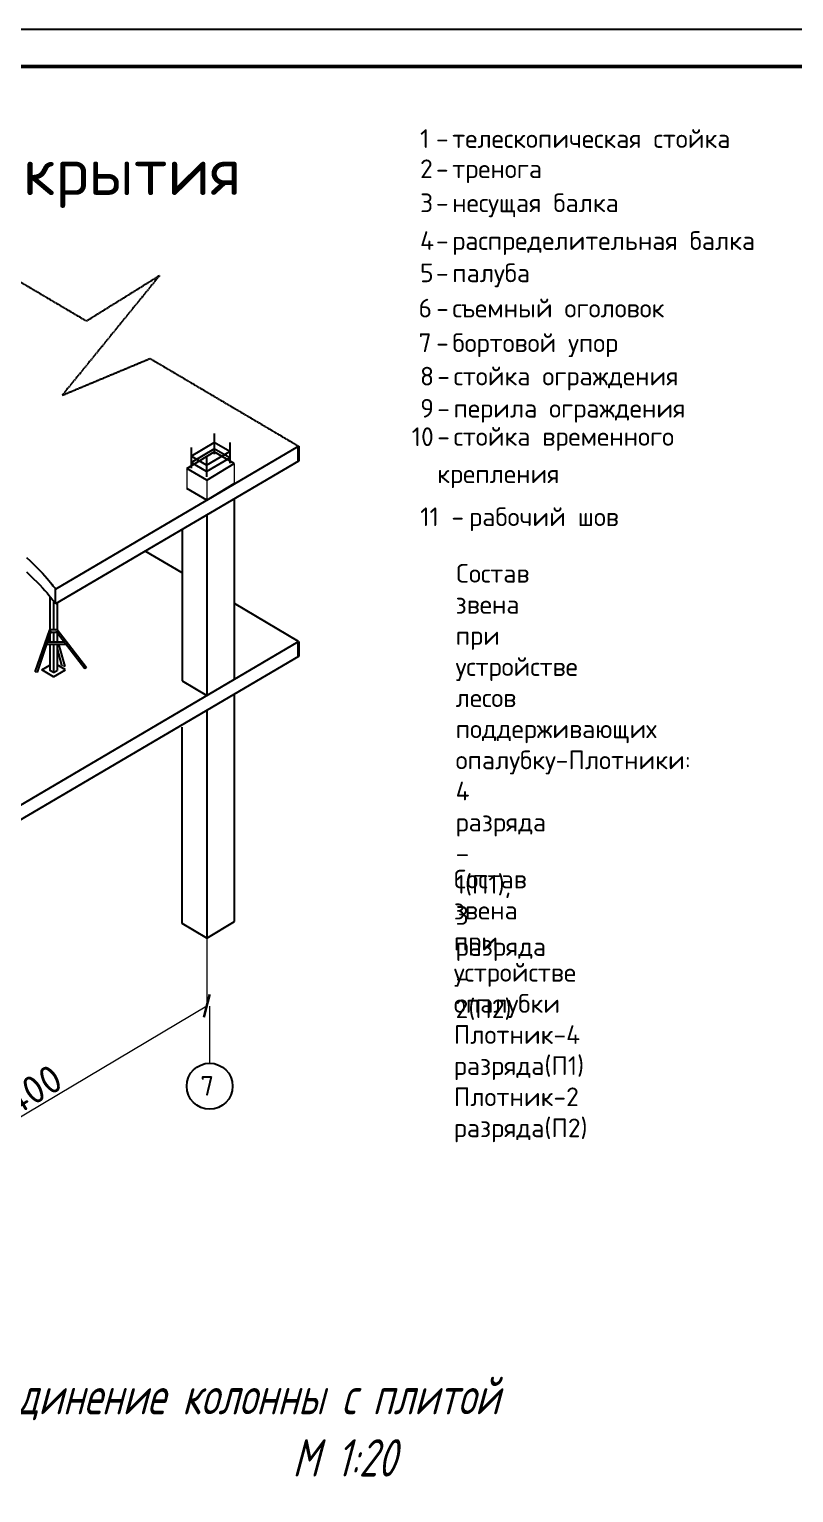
# Model space of a CAD drawing. Header units: millimetres. Extents: x 5763 to 12018931, y 39842 to 3600577.
# Drawn here: x 514693 to 535190, y 134301 to 173519 of the extents above; entities that cross this region are included whole.
import ezdxf

# ---------------------------------------------------------------- set-up
doc = ezdxf.new("R2010")
doc.units = ezdxf.units.MM
doc.linetypes.add('ACAD_ISO04W100', pattern=[30, 24, -3, 0, -3])
for name, color, linetype, lineweight in [('A_Fas_2', 7, 'Continuous', 20), ('jiu', 7, 'Continuous', 25), ('Стены', 7, 'Continuous', 40), ('тонкая', 7, 'Continuous', 20)]:
    doc.layers.add(name, color=color, linetype=linetype, lineweight=lineweight)
doc.layers.add('LINES', color=7, linetype='Continuous')
doc.layers.add('Элем. пром.зд.', color=7, linetype='Continuous')
doc.styles.add('ISOCPEUR', font='isocpeur.ttf')
doc.styles.get("Standard").update_dxf_attribs({"font": 'romans.shx', "width": 0.7, "oblique": 15, "height": 500})

# ---------------------------------------------------------------- blocks, each defined once
blk = doc.blocks.new('_ArchTick')
at = {"color": 0, "linetype": 'ByBlock', "const_width": 0.15}
blk.add_lwpolyline([(-0.5, -0.5), (0.5, 0.5)], dxfattribs=at)

msp = doc.modelspace()

# ---------------------------------------------------------------- linework, layer by layer
at = {"linetype": 'ACAD_ISO04W100'}
for p, q in [((511919.74956, 168243.71823), (516226.03558, 165702.87179)), ((518189.07758, 166922.3834), (515574.79949, 163711.27455)), ((516226.03558, 165702.87179), (518189.07758, 166922.3834)), ((515574.79949, 163711.27455), (517931.85768, 164696.38221)), ((517931.85768, 164696.38221), (521915.27567, 162346.03822))]:
    msp.add_line(p, q, dxfattribs=at)
at = {"color": 0}
msp.add_lwpolyline([(407632.7212, 54718.57243), (407632.7212, 173518.57243), (575832.7212, 173518.57243), (575832.7212, 54718.57243)], close=True, dxfattribs=at)
at = {"color": 0, "lineweight": 40, "const_width": 100}
msp.add_lwpolyline([(411632.7212, 55718.57243), (411632.7212, 172518.57243), (574832.7212, 172518.57243), (574832.7212, 55718.57243)], close=True, dxfattribs=at)
at = {"lineweight": 25}
msp.add_circle((519529.47871, 145195.63683), 616.09224, dxfattribs=at)
at = {"layer": 'jiu', "color": 7, "lineweight": 25}
for p, q in [((514851.72001, 156303.11508), (515241.73409, 157428.92891)), ((514915.31383, 156292.14802), (515269.9049, 157363.32684)), ((515440.46254, 157425.97273), (515241.73409, 157428.92891)), ((515269.9049, 157363.32684), (515421.58836, 157363.32684)), ((516187.1665, 156376.78873), (515421.58836, 157363.32684)), ((516228.19686, 156408.45229), (515440.68426, 157428.92891)), ((515163.46956, 157041.79794), (515671.1028, 157041.79794)), ((515185.18574, 157107.4), (515620.19396, 157107.4)), ((515440.68426, 156912.35383), (515556.34575, 156477.61127)), ((515477.50335, 157041.79794), (515647.74296, 156440.69029))]:
    msp.add_line(p, q, dxfattribs=at)
for centre, radius, start, end in [((515340.42696, 157427.92909), 95.63896, 179.40101034, 222.491467364), ((515282.90431, 157439.27626), 158.11888, 331.292971867, 356.24786649)]:
    msp.add_arc(centre, radius, start, end, dxfattribs=at)
at = {"layer": 'LINES'}
for p, q in [((519036.75694, 162079.44779), (519649.78831, 162448.53951)), ((519649.78831, 162684.90481), (519649.78831, 162131.18734)), ((520068.49973, 162204.26137), (519649.78831, 162448.53951)), ((520068.49973, 162441.30066), (520068.49973, 161887.58319)), ((515397.51144, 158517.53896), (521915.27567, 162346.03822)), ((518917.95491, 161748.71757), (519654.43001, 162192.13185)), ((519036.75694, 162311.39206), (519036.75694, 161757.67458)), ((519036.75694, 161905.42435), (519649.78831, 162274.51608)), ((519444.26538, 161841.70551), (519036.75694, 162079.44779)), ((519444.26538, 161841.70551), (520068.49973, 162204.26137)), ((519444.26538, 162077.72242), (519444.26538, 161524.00495)), ((519444.26538, 161667.68208), (520068.49973, 162030.23793)), ((520068.49973, 162030.23793), (519649.78831, 162274.51608)), ((520190.46527, 161879.40645), (519654.43001, 162192.13185)), ((521915.27567, 161947.96458), (515397.51144, 158122.39494)), ((519453.99016, 161435.99216), (518917.95491, 161748.71757)), ((519444.26538, 161667.68208), (519036.75694, 161905.42435)), ((519453.99016, 161435.99216), (520190.46527, 161879.40645)), ((519453.99016, 160900.26967), (518919.51585, 161212.08441)), ((519453.99016, 160900.26967), (520190.46527, 161343.68395)), ((519453.99016, 160900.26967), (520190.46527, 161343.68395)), ((519455.54573, 160901.20624), (520192.02084, 161333.80771)), ((520192.02084, 156097.2951), (520192.02084, 160936.50864)), ((519455.54573, 160504.2382), (519455.54573, 155664.69363)), ((518791.91371, 160114.72264), (518791.91371, 156054.31723)), ((514617.06285, 159363.0504), (514715.63908, 159271.89209)), ((514715.63908, 159271.89209), (514809.08993, 159183.12387)), ((518791.91371, 158952.40904), (517804.37227, 159535.09006)), ((514617.06285, 158975.04864), (514715.63908, 158883.89033)), ((514715.63908, 158883.89033), (514809.08993, 158795.12211)), ((514809.08993, 159183.12387), (514896.10114, 159097.62465)), ((514896.10114, 159097.62465), (514975.60275, 159016.21484)), ((514975.60275, 159016.21484), (515047.50193, 158939.48101)), ((515047.50193, 158939.48101), (515111.95015, 158867.95124)), ((515111.95015, 158867.95124), (515169.09886, 158802.15359)), ((514809.08993, 158795.12211), (514896.10114, 158709.62289)), ((514896.10114, 158709.62289), (514975.60275, 158628.21308)), ((514975.60275, 158628.21308), (515047.50193, 158551.47925)), ((515047.50193, 158551.47925), (515111.95015, 158479.94948)), ((515111.95015, 158479.94948), (515169.09886, 158414.15183)), ((515169.09886, 158802.15359), (515219.09951, 158742.61615)), ((515219.09951, 158742.61615), (515262.10357, 158689.867)), ((515262.10357, 158689.867), (515298.26249, 158644.43422)), ((515298.26249, 158644.43422), (515327.72774, 158606.84588)), ((515327.72774, 158606.84588), (515350.76181, 158577.36762)), ((515350.76181, 158577.36762), (515368.07144, 158555.21532)), ((515368.07144, 158555.21532), (515380.4744, 158539.34241)), ((515380.4744, 158539.34241), (515388.78848, 158528.70233)), ((515388.78848, 158528.70233), (515393.83144, 158522.24851)), ((515393.83144, 158522.24851), (515396.42107, 158518.93439)), ((515396.42107, 158518.93439), (515397.37514, 158517.71339)), ((515397.37514, 158517.71339), (515397.51144, 158517.53896)), ((515397.51144, 158122.39494), (515397.51144, 158517.53896)), ((515169.09886, 158414.15183), (515219.09951, 158354.61439)), ((515219.09951, 158354.61439), (515262.10357, 158301.86524)), ((515247.67153, 158319.5677), (515247.67153, 157428.84059)), ((515262.10357, 158301.86524), (515298.26249, 158256.43246)), ((515298.26249, 158256.43246), (515327.72774, 158218.84412)), ((515327.72774, 158218.84412), (515350.76181, 158189.36586)), ((515344.1779, 158197.79174), (515344.1779, 157427.40501)), ((515350.76181, 158189.36586), (515368.07144, 158167.21356)), ((515368.07144, 158167.21356), (515380.4744, 158151.34065)), ((515380.4744, 158151.34065), (515388.78848, 158140.70057)), ((515388.78848, 158140.70057), (515393.83144, 158134.24675)), ((515393.83144, 158134.24675), (515396.42107, 158130.93263)), ((515396.42107, 158130.93263), (515397.37514, 158129.71163)), ((515397.37514, 158129.71163), (515397.51144, 158129.53721)), ((515440.68426, 158147.73501), (515440.68426, 157428.92891)), ((521915.27567, 157109.52561), (520192.02084, 158126.30106)), ((515247.67153, 157296.1624), (515247.67153, 157107.4)), ((515344.1779, 157363.32684), (515344.1779, 157107.4)), ((515440.68426, 157338.71952), (515440.68426, 157107.4)), ((499507.49221, 143947.31549), (521915.27567, 157109.52561)), ((515247.67153, 157041.79794), (515247.67153, 156338.01328)), ((515344.1779, 157041.79794), (515344.1779, 156281.17282)), ((515440.68426, 157041.79794), (515440.68426, 156338.01328)), ((521915.27567, 156711.45197), (499507.49221, 143559.31373)), ((515030.86017, 156350.31061), (515247.67153, 156477.60791)), ((515668.09625, 156355.95573), (515440.68426, 156489.89717)), ((515344.1779, 156165.77227), (515030.86017, 156350.31061)), ((515344.1779, 156281.17282), (515247.67153, 156338.01328)), ((515344.1779, 156165.77227), (515668.09625, 156355.95573)), ((515344.1779, 156281.17282), (515440.68426, 156338.01328)), ((518791.91371, 156054.31723), (519455.54573, 155664.69363)), ((520192.02084, 149608.15922), (520192.02084, 155699.99602)), ((519455.54573, 155267.72559), (519455.54573, 149164.74494)), ((518791.91371, 149551.91088), (518791.91371, 154820.95179)), ((519455.54573, 149164.74494), (518791.91371, 149551.91088)), ((519455.54573, 149164.74494), (520192.02084, 149608.15922)), ((519455.54573, 149164.74494), (519455.54573, 149164.74494))]:
    msp.add_line(p, q, dxfattribs=at)
at = {"layer": 'Стены', "ltscale": 10}
for p, q in [((521915.27567, 161947.96458), (521915.27567, 162346.03822)), ((521915.27567, 156711.45197), (521915.27567, 157109.52561))]:
    msp.add_line(p, q, dxfattribs=at)
at = {"layer": 'тонкая', "ltscale": 10}
for p, q in [((518917.95491, 161748.71757), (518919.51585, 161212.08441)), ((520190.46527, 161879.40645), (520190.46527, 161343.68395)), ((519453.99016, 161435.99216), (519455.55111, 160899.359)), ((515556.34575, 156477.61127), (515647.74296, 156440.69029)), ((514851.72001, 156303.11508), (514915.31383, 156292.14802)), ((516228.19686, 156408.45229), (516187.1665, 156376.78873)), ((519455.54573, 149164.74494), (519455.54573, 147344.05648)), ((510569.69694, 142060.19117), (519454.91557, 147350.97844)), ((519529.47871, 147337.12654), (519529.47871, 145811.72907)), ((519533.52213, 147339.05604), (519530.54457, 147344.05648))]:
    msp.add_line(p, q, dxfattribs=at)

# ---------------------------------------------------------------- block references
at = {"layer": 'тонкая', "ltscale": 10, "xscale": 450.0000000000001, "yscale": 450.0000000000001, "zscale": 450.0000000000001, "rotation": 30.77208269465662}
msp.add_blockref('_ArchTick', (519452.33794, 147349.44357), dxfattribs=at)

# ---------------------------------------------------------------- texts
at = {"color": 5, "style": 'ISOCPEUR'}
msp.add_text('7', height=525, dxfattribs=at).set_placement((519279.85115, 144942.16571))
at = {"lineweight": 20, "char_height": 500, "attachment_point": 1, "style": 'ISOCPEUR'}
for s, width, insert in [('Cостав звена при устройстве лесов поддерживающих опалубку-Плотники: \\P4 разряда – 1(П1), \\P3 разряда – 2(П2)', 37.0785991, (526123.70074, 159189.45851)), ('Состав звена при устройстве опалубки\\PПлотник-4 разряда(П1)^JПлотник-2 разряда(П2)', 36.1736989, (526075.71884, 150996.40726))]:
    msp.add_mtext_dynamic_manual_height_columns(s, width=width, gutter_width=12.5, heights=[0], dxfattribs=dict(at, insert=insert))
at = {"layer": 'A_Fas_2', "color": 0, "linetype": 'ByBlock', "lineweight": 15, "ltscale": 0.5, "insert": (512924.67624, 137402.3729), "char_height": 1000, "attachment_point": 1}
msp.add_mtext_dynamic_manual_height_columns('Соединение колонны с плитой \\P                   М 1:20', width=70516.5927458, gutter_width=12.5, heights=[0], dxfattribs=at)
at = {"layer": 'jiu', "color": 7, "style": 'ISOCPEUR'}
for s, p in [('1', (525170.94494, 170338.74712)), ('телескопическая стойка', (526032.30327, 170338.74712)), ('-', (525596.22632, 170338.74712)), ('2', (525170.94494, 169530.12922)), ('тренога', (526032.30327, 169530.12922)), ('-', (525596.22632, 169530.12922)), ('3', (525170.94494, 168618.20486)), ('несущая балка', (526032.30327, 168618.20486)), ('-', (525596.22632, 168618.20486)), ('4', (525170.94494, 167605.55907)), ('распределительная балка', (526032.30327, 167605.55907)), ('-', (525596.22632, 167605.55907)), ('5', (525170.94494, 166740.93883)), ('палуба', (526032.30327, 166740.93883)), ('-', (525596.22632, 166740.93883)), ('6', (525128.95224, 165796.83327)), ('съемный оголовок', (526037.56406, 165796.83327)), ('-', (525601.48711, 165796.83327)), ('7', (525128.95224, 164869.18289)), ('бортовой упор', (526037.56406, 164869.18289)), ('-', (525601.48711, 164869.18289)), ('8', (525169.51892, 163972.65829)), ('стойка ограждения', (526067.24898, 163975.75016)), ('-', (525631.17203, 163975.75016)), ('9', (525173.80376, 163112.40142)), ('-', (525631.17203, 163112.40142)), ('перила ограждения', (526067.24898, 163112.40142)), ('10', (524946.56961, 162349.65758)), ('стойка временного', (526067.24898, 162357.49021)), ('-', (525631.17203, 162357.49021)), ('крепления', (525631.17203, 161357.49021)), ('11', (525173.80376, 160204.9977)), (' -', (525691.17203, 160204.9977)), ('рабочий шов', (526487.24898, 160204.9977))]:
    msp.add_text(s, height=500, dxfattribs=at).set_placement(p)
at = {"layer": 'тонкая', "ltscale": 10, "insert": (514545.06961, 144951.10169), "char_height": 750, "attachment_point": 5, "rotation": 30.772082695, "style": 'ISOCPEUR'}
msp.add_mtext('\\A1;4400', dxfattribs=at)
at = {"layer": 'Элем. пром.зд.', "color": 7, "style": 'ISOCPEUR'}
msp.add_text('Схема установки опалубки перекрытия', height=1275, dxfattribs=at).set_placement((488989.76465, 169076.20427))

doc.saveas('drawing.dxf')
